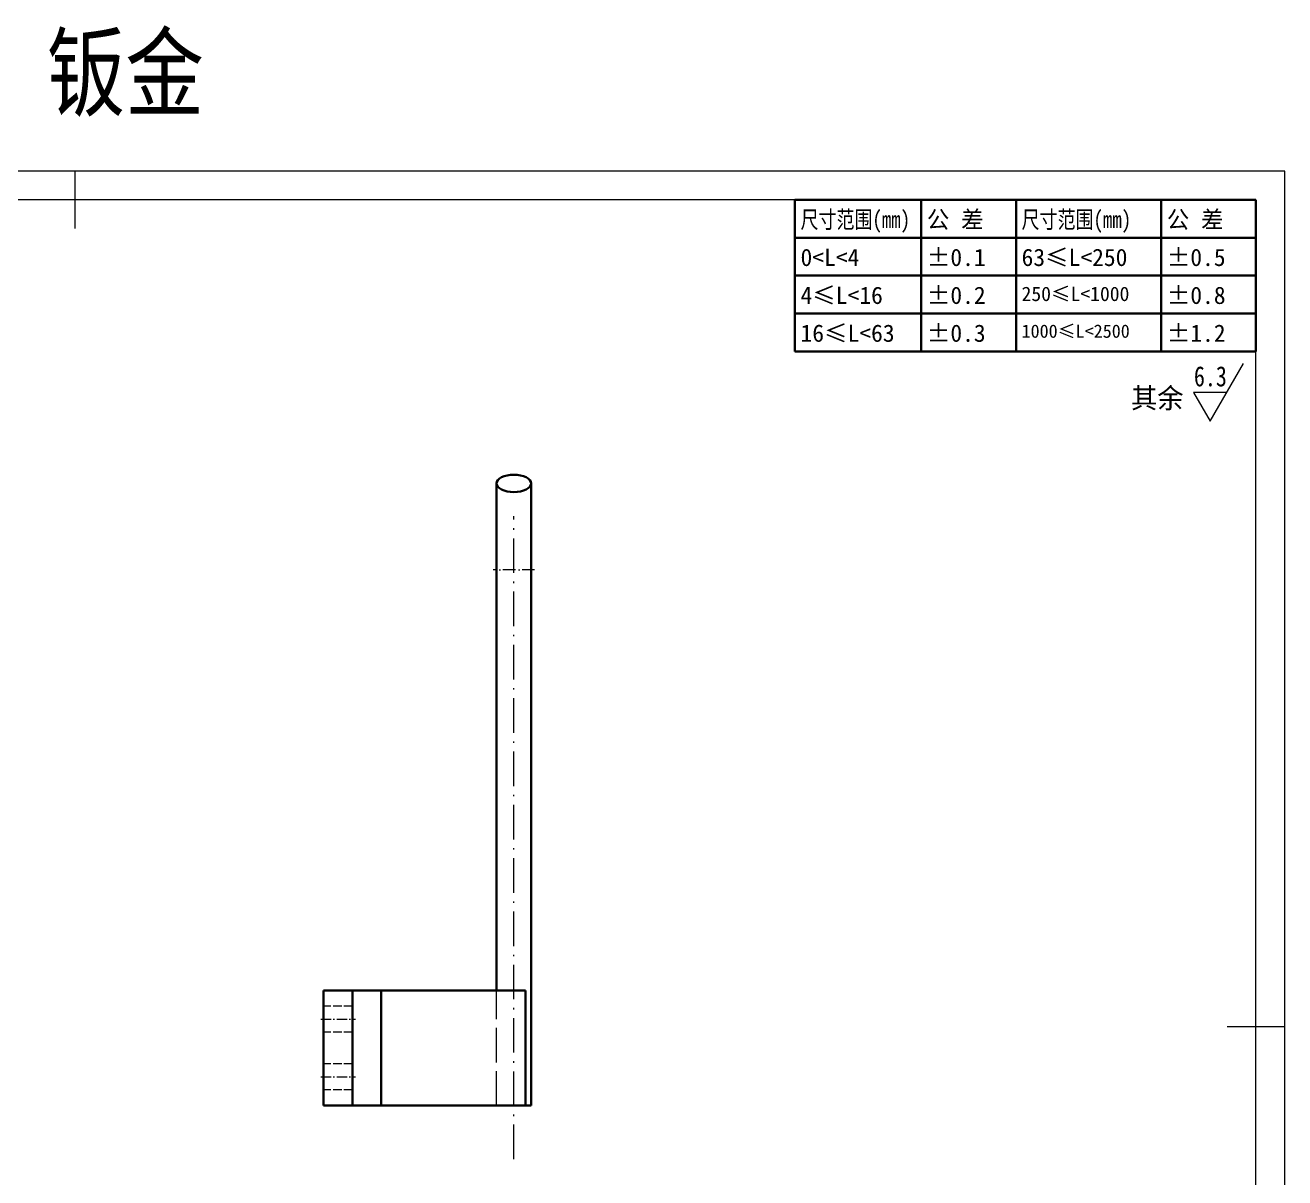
# Model space of a CAD drawing. Header units: millimetres. Extents: x -15766 to 80009, y -9701 to 15159.
# Drawn here: x -10972.8 to -10535.7, y 3083 to 3483.1 of the extents above; entities that cross this region are included whole.
import ezdxf
from ezdxf.enums import TextEntityAlignment as Align

# ---------------------------------------------------------------- set-up
doc = ezdxf.new("R2010")
doc.units = ezdxf.units.MM
for name, pattern in [('CENTER-HOKUTO_1', [16, 13, -1, 1, -1]), ('DASHDOT', [18.5, 12, -3, 0.5, -3]), ('DASHED', [15, 12, -3]), ('HIDDEN-HOKUTO_1', [2, 1, -1])]:
    doc.linetypes.add(name, pattern=pattern)
for name, color, linetype, lineweight in [('AM_7', 2, 'CENTER-HOKUTO_1', 18), ('AM_HID', 1, 'HIDDEN-HOKUTO_1', 18), ('AM_VIS', 7, 'Continuous', 18), ('CDRAFT0', 7, 'Continuous', 18), ('DIM', 253, 'Continuous', 20), ('title_frame', 7, 'Continuous', 18), ('word_dim', 9, 'Continuous', 18), ('尺寸线层', 3, 'Continuous', 18), ('粗实线层', 7, 'Continuous', 35), ('粗实线层_1', 7, 'Continuous', 15)]:
    doc.layers.add(name, color=color, linetype=linetype, lineweight=lineweight)
doc.styles.add('DIM', font='', dxfattribs={"width": 0.8})
doc.styles.get('DIM').set_extended_font_data('NSimSun')

# ---------------------------------------------------------------- blocks, each defined once
blk = doc.blocks.new('*X1571')
at = {"layer": 'CDRAFT0'}
for p, q in [((420, 297), (0, 297)), ((420, 0), (420, 297))]:
    blk.add_line(p, q, dxfattribs=at)
at = {"layer": '粗实线层_1'}
for p, q in [((210, 297), (210, 287)), ((415, 292), (25, 292)), ((415, 5), (415, 292)), ((420, 148.5), (410, 148.5))]:
    blk.add_line(p, q, dxfattribs=at)
blk = doc.blocks.new('自由公差_1')
at = {"layer": '粗实线层'}
for p, q in [((-80, 0), (0, 0)), ((-80, 0), (-80, -26.3)), ((-58.08, 0), (-58.08, -26.3)), ((-41.64, 0), (-41.64, -26.3)), ((-16.44, 0), (-16.44, -26.3)), ((0, 0), (0, -26.3)), ((-80, -6.58), (0, -6.58)), ((-80, -13.15), (0, -13.15)), ((-80, -19.73), (0, -19.73)), ((-80, -26.3), (0, -26.3))]:
    blk.add_line(p, q, dxfattribs=at)
at = {"layer": '尺寸线层', "linetype": 'Continuous', "attachment_point": 1, "line_spacing_factor": 0.9}
for s, insert, char_height, width in [('{\\W0.8;尺寸范围(mm)}', (-79.04, -1.92), 3, 22.6032), ('公 差', (-57.12, -1.92), 3, 22.6032), ('{\\W0.8;尺寸范围(mm)}', (-40.68, -1.92), 3, 22.6032), ('公 差', (-15.48, -1.92), 3, 22.6032), ('0<L<4', (-79.04, -8.49), 3, 22.6032), ('%%P0.1', (-57.12, -8.49), 3, 12.7119), ('63≤L<250', (-40.68, -8.49), 3, 22.6032), ('%%P0.5', (-15.48, -8.49), 3, 12.5771), ('4≤L<16', (-79.04, -15.07), 3, 22.6032), ('%%P0.2', (-57.12, -15.07), 3, 12.4769), ('250≤L<1000', (-40.68, -15.07), 2.5, 22.6032), ('%%P0.8', (-15.48, -15.07), 3, 13.0759), ('16≤L<63', (-79.04, -21.64), 3, 22.6032), ('%%P0.3', (-57.12, -21.64), 3, 12.7119), ('1000≤L<2500', (-40.68, -21.64), 2.3, 22.6032), ('%%P1.2', (-15.48, -21.64), 3, 12.8764)]:
    blk.add_mtext(s, dxfattribs=dict(at, insert=insert, char_height=char_height, width=width))

msp = doc.modelspace()

# ---------------------------------------------------------------- linework, layer by layer
at = {"layer": 'AM_7', "color": 2, "linetype": 'DASHDOT', "lineweight": 13}
msp.add_line((-10803.24814, 3089.48724), (-10803.24814, 3312.66412), dxfattribs=at)
at = {"layer": 'AM_7', "color": 2, "linetype": 'DASHDOT', "lineweight": 13, "ltscale": 0.360022}
msp.add_line((-10796.04795, 3294.06598), (-10810.44883, 3294.06598), dxfattribs=at)
at = {"layer": 'AM_7', "color": 2, "linetype": 'DASHDOT', "lineweight": 13, "ltscale": 0.3}
for p, q in [((-10870.24814, 3138.08526), (-10858.24814, 3138.08526)), ((-10870.24814, 3118.08526), (-10858.24814, 3118.08526))]:
    msp.add_line(p, q, dxfattribs=at)
at = {"layer": 'AM_HID', "color": 1, "linetype": 'DASHED', "lineweight": 13}
for p, q in [((-10849.24814, 3108.08526), (-10849.24814, 3148.08526)), ((-10809.24814, 3108.08526), (-10809.24814, 3148.08526))]:
    msp.add_line(p, q, dxfattribs=at)
at = {"layer": 'AM_HID', "color": 1, "linetype": 'DASHED', "lineweight": 13, "ltscale": 0.25}
for p, q in [((-10859.24814, 3142.58526), (-10869.24814, 3142.58526)), ((-10859.24814, 3133.58526), (-10869.24814, 3133.58526)), ((-10859.24814, 3122.58526), (-10869.24814, 3122.58526)), ((-10859.24814, 3113.58526), (-10869.24814, 3113.58526))]:
    msp.add_line(p, q, dxfattribs=at)
at = {"layer": 'AM_VIS', "color": 7, "lineweight": 35}
for p, q in [((-10809.24814, 3301.56598), (-10809.24814, 3324.06598)), ((-10797.24814, 3301.56598), (-10797.24814, 3324.06598)), ((-10809.24814, 3148.08526), (-10809.24814, 3294.06598)), ((-10797.24814, 3108.08526), (-10797.24814, 3294.06598)), ((-10869.24814, 3108.08526), (-10869.24814, 3148.08526)), ((-10859.24814, 3108.08526), (-10859.24814, 3148.08526)), ((-10799.24814, 3148.08526), (-10849.24814, 3148.08526)), ((-10849.24814, 3108.08526), (-10849.24814, 3148.08526)), ((-10799.24814, 3108.08526), (-10799.24814, 3148.08526)), ((-10799.24814, 3108.08526), (-10849.24814, 3108.08526))]:
    msp.add_line(p, q, dxfattribs=at)
at = {"layer": 'AM_VIS', "color": 7, "lineweight": 35, "ltscale": 0.1875}
for p, q in [((-10809.24814, 3294.06598), (-10809.24814, 3301.56598)), ((-10797.24814, 3294.06598), (-10797.24814, 3301.56598))]:
    msp.add_line(p, q, dxfattribs=at)
at = {"layer": 'AM_VIS', "color": 7, "lineweight": 35, "ltscale": 0.25}
for p, q in [((-10859.24814, 3148.08526), (-10869.24814, 3148.08526)), ((-10859.24814, 3148.08526), (-10849.24814, 3148.08526)), ((-10859.24814, 3108.08526), (-10869.24814, 3108.08526)), ((-10859.24814, 3108.08526), (-10849.24814, 3108.08526))]:
    msp.add_line(p, q, dxfattribs=at)
at = {"layer": 'AM_VIS', "color": 7, "lineweight": 35, "ltscale": 0.15}
for p, q in [((-10803.24814, 3108.08526), (-10809.24814, 3108.08526)), ((-10797.24814, 3108.08526), (-10803.24814, 3108.08526))]:
    msp.add_line(p, q, dxfattribs=at)
at = {"layer": 'AM_VIS', "color": 7, "lineweight": 35}
for start_param, end_param in [(1.570796327, 3.141592654), (0, 1.570796327), (3.141592654, 6.283185307)]:
    msp.add_ellipse((-10803.24814, 3324.06598), major_axis=(6, 0), ratio=0.5, start_param=start_param, end_param=end_param, dxfattribs=at)
at = {"layer": 'DIM'}
for p, q in [((-10561.5491, 3345.62942), (-10550.0021, 3365.62942)), ((-10555.7756, 3355.62942), (-10567.3226, 3355.62942)), ((-10567.3226, 3355.62942), (-10561.5491, 3345.62942))]:
    msp.add_line(p, q, dxfattribs=at)

# ---------------------------------------------------------------- block references
at = {"layer": 'title_frame', "xscale": 2, "yscale": 2, "zscale": 2}
for name, p in [('*X1571', (-11375.65934, 2838.48453)), ('自由公差_1', (-10545.65934, 3422.48453))]:
    msp.add_blockref(name, p, dxfattribs=at)

# ---------------------------------------------------------------- texts
at = {"layer": 'DIM', "insert": (-10965.36727, 3479.14125), "char_height": 25, "width": 104.980501, "attachment_point": 1, "style": 'DIM'}
msp.add_mtext('{\\C3;钣金}', dxfattribs=at)
at = {"layer": 'DIM', "color": 2, "style": 'DIM', "width": 0.8}
msp.add_attdef('6.3', text='0.0', height=7, dxfattribs=at).set_placement((-10555.7756, 3355.62942), align=Align.BOTTOM_RIGHT)
at = {"layer": 'word_dim', "linetype": 'Continuous', "insert": (-10589.02903, 3357.16114), "char_height": 7, "width": 21.7212079, "attachment_point": 1}
msp.add_mtext('{\\C3;其余}', dxfattribs=at)

doc.saveas('drawing.dxf')
